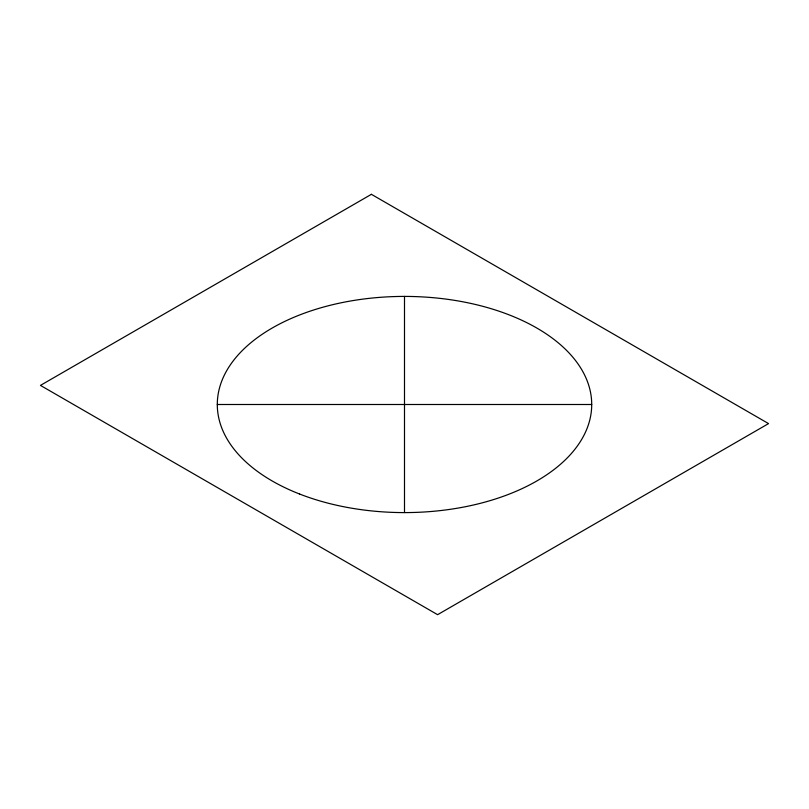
<?xml version="1.0" encoding="UTF-8"?>
<svg xmlns="http://www.w3.org/2000/svg" width="809" height="809" viewBox="0 0 809 809"><rect width="100%" height="100%" fill="white"/><g stroke="black" fill="none" stroke-linecap="round" stroke-linejoin="round"><path stroke-width="1.21" d="M217.287 404.5L591.713 404.5M404.5 296.407L404.5 512.593M371.402 194.322L40.45 385.397L437.598 614.678L768.55 423.603L371.402 194.322M299.563 494.016A187.213 108.093 0 0 0 591.237 412.216A187.213 108.093 0 0 0 322.7 307.278A187.213 108.093 0 0 0 299.563 494.016"/></g></svg>
